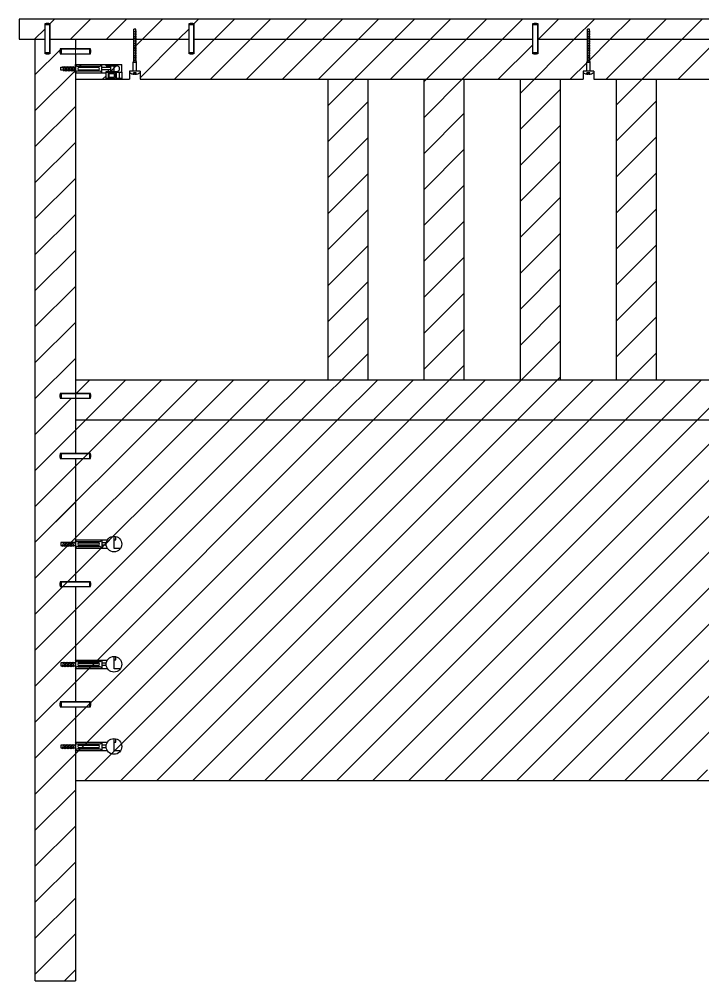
# Model space of a CAD drawing. Header units: millimetres. Extents: x 2629 to 4319, y -221 to 565.
# Drawn here: x 4116.7 to 4202, y 139.6 to 259.6 of the extents above; entities that cross this region are included whole.
import ezdxf

# ---------------------------------------------------------------- set-up
doc = ezdxf.new("R2010")
doc.units = ezdxf.units.MM
doc.linetypes.add('DASHED', pattern=[0.75, 0.5, -0.25])
for name, color, linetype, lineweight in [('A-SECT-MCUT', 8, 'Continuous', 25), ('sezionata', 2, 'Continuous', 18), ('struttura', 7, 'Continuous', 30)]:
    doc.layers.add(name, color=color, linetype=linetype, lineweight=lineweight)
doc.layers.add('giunzioni', color=5, linetype='Continuous')

msp = doc.modelspace()

# ---------------------------------------------------------------- linework, layer by layer
at = {"layer": 'A-SECT-MCUT'}
for p, q in [((4123.68, 253.95), (4127.52, 253.95)), ((4123.68, 252.9), (4127.52, 252.9)), ((4123.68, 194.62), (4127.67, 194.62)), ((4123.68, 193.57), (4127.67, 193.57)), ((4123.68, 179.62), (4127.67, 179.62)), ((4123.68, 178.57), (4127.67, 178.57)), ((4123.68, 169.36), (4127.67, 169.36)), ((4123.68, 168.31), (4127.67, 168.31))]:
    msp.add_line(p, q, dxfattribs=at)
for points in [[(4120.51, 259.06), (4120.51, 255.26), (4119.91, 255.26), (4119.91, 259.06)], [(4138.48, 259.06), (4138.48, 255.26), (4137.88, 255.26), (4137.88, 259.06)], [(4181.38, 259.06), (4181.38, 255.26), (4180.78, 255.26), (4180.78, 259.06)], [(4125.58, 255.89), (4121.78, 255.89), (4121.78, 255.29), (4125.58, 255.29)], [(4125.58, 212.89), (4121.78, 212.89), (4121.78, 212.29), (4125.58, 212.29)], [(4125.58, 205.39), (4121.78, 205.39), (4121.78, 204.79), (4125.58, 204.79)], [(4125.58, 189.39), (4121.78, 189.39), (4121.78, 188.79), (4125.58, 188.79)], [(4125.58, 174.39), (4121.78, 174.39), (4121.78, 173.79), (4125.58, 173.79)]]:
    msp.add_lwpolyline(points, close=True, dxfattribs=at)
for centre in [(4128.5, 194.09), (4128.5, 179.09), (4128.5, 168.83)]:
    msp.add_circle(centre, 0.98, dxfattribs=at)
at = {"layer": 'giunzioni'}
for p, q in [((4119.91, 258.91), (4120.06, 259.06)), ((4120.51, 258.91), (4119.91, 258.91)), ((4119.91, 255.41), (4119.91, 258.91)), ((4120.36, 259.06), (4120.06, 259.06)), ((4120.51, 258.91), (4120.36, 259.06)), ((4120.51, 255.41), (4120.51, 258.91)), ((4130.9, 258.08), (4131.3, 258.1)), ((4130.97, 257.86), (4130.97, 258.36)), ((4131.24, 258.36), (4130.97, 258.36)), ((4131.24, 257.88), (4131.24, 258.36)), ((4137.88, 258.91), (4138.03, 259.06)), ((4138.48, 258.91), (4137.88, 258.91)), ((4137.88, 255.41), (4137.88, 258.91)), ((4138.33, 259.06), (4138.03, 259.06)), ((4138.48, 258.91), (4138.33, 259.06)), ((4138.48, 255.41), (4138.48, 258.91)), ((4180.78, 258.91), (4180.93, 259.06)), ((4181.38, 258.91), (4180.78, 258.91)), ((4180.78, 255.41), (4180.78, 258.91)), ((4181.23, 259.06), (4180.93, 259.06)), ((4181.38, 258.91), (4181.23, 259.06)), ((4181.38, 255.41), (4181.38, 258.91)), ((4187.51, 258.08), (4187.91, 258.1)), ((4187.58, 257.86), (4187.58, 258.36)), ((4187.84, 258.36), (4187.58, 258.36)), ((4187.84, 257.88), (4187.84, 258.36)), ((4130.9, 257.86), (4131.3, 257.88)), ((4130.9, 257.86), (4131.3, 257.88)), ((4130.9, 257.65), (4131.3, 257.67)), ((4130.9, 257.43), (4131.3, 257.45)), ((4130.9, 257.22), (4131.3, 257.24)), ((4130.9, 257), (4131.3, 257.02)), ((4130.9, 256.78), (4131.3, 256.8)), ((4130.97, 256.79), (4130.97, 257.86)), ((4130.97, 254.42), (4130.97, 257.07)), ((4131.24, 256.79), (4131.24, 257.88)), ((4131.24, 254.42), (4131.24, 257.07)), ((4187.51, 257.86), (4187.91, 257.88)), ((4187.51, 257.86), (4187.91, 257.88)), ((4187.51, 257.65), (4187.91, 257.67)), ((4187.51, 257.43), (4187.91, 257.45)), ((4187.51, 257.22), (4187.91, 257.24)), ((4187.51, 257), (4187.91, 257.02)), ((4187.51, 256.78), (4187.91, 256.8)), ((4187.58, 256.79), (4187.58, 257.86)), ((4187.58, 254.42), (4187.58, 257.07)), ((4187.84, 256.79), (4187.84, 257.88)), ((4187.84, 254.42), (4187.84, 257.07)), ((4121.93, 255.89), (4121.78, 255.74)), ((4121.78, 255.44), (4121.78, 255.74)), ((4121.93, 255.89), (4121.93, 255.29)), ((4121.93, 255.89), (4125.43, 255.89)), ((4125.43, 255.89), (4125.58, 255.74)), ((4125.43, 255.89), (4125.43, 255.29)), ((4125.58, 255.74), (4125.58, 255.44)), ((4130.9, 256.57), (4131.3, 256.59)), ((4130.9, 256.35), (4131.3, 256.37)), ((4130.9, 256.14), (4131.3, 256.16)), ((4130.9, 255.92), (4131.3, 255.94)), ((4130.9, 255.71), (4131.3, 255.73)), ((4187.51, 256.57), (4187.91, 256.59)), ((4187.51, 256.35), (4187.91, 256.37)), ((4187.51, 256.14), (4187.91, 256.16)), ((4187.51, 255.92), (4187.91, 255.94)), ((4187.51, 255.71), (4187.91, 255.73)), ((4119.91, 255.41), (4120.06, 255.26)), ((4120.51, 255.41), (4119.91, 255.41)), ((4120.06, 255.26), (4120.36, 255.26)), ((4120.51, 255.41), (4120.36, 255.26)), ((4121.93, 255.29), (4121.78, 255.44)), ((4121.93, 255.29), (4125.43, 255.29)), ((4125.43, 255.29), (4125.58, 255.44)), ((4130.9, 255.49), (4131.3, 255.51)), ((4130.9, 255.49), (4131.3, 255.51)), ((4130.9, 255.28), (4131.3, 255.3)), ((4130.9, 255.06), (4131.3, 255.08)), ((4130.9, 254.85), (4131.3, 254.87)), ((4130.9, 254.63), (4131.3, 254.65)), ((4130.9, 254.42), (4131.3, 254.44)), ((4130.97, 254.42), (4130.9, 254.22)), ((4131.3, 254.22), (4131.24, 254.42)), ((4137.88, 255.41), (4138.03, 255.26)), ((4138.48, 255.41), (4137.88, 255.41)), ((4138.03, 255.26), (4138.33, 255.26)), ((4138.48, 255.41), (4138.33, 255.26)), ((4180.78, 255.41), (4180.93, 255.26)), ((4181.38, 255.41), (4180.78, 255.41)), ((4180.93, 255.26), (4181.23, 255.26)), ((4181.38, 255.41), (4181.23, 255.26)), ((4187.51, 255.49), (4187.91, 255.51)), ((4187.51, 255.49), (4187.91, 255.51)), ((4187.51, 255.28), (4187.91, 255.3)), ((4187.51, 255.06), (4187.91, 255.08)), ((4187.51, 254.85), (4187.91, 254.87)), ((4187.51, 254.63), (4187.91, 254.65)), ((4187.51, 254.42), (4187.91, 254.44)), ((4187.58, 254.42), (4187.51, 254.22)), ((4187.91, 254.22), (4187.84, 254.42)), ((4121.88, 253.25), (4121.88, 253.6)), ((4122.08, 253.72), (4122.26, 253.12)), ((4122.27, 253.72), (4122.45, 253.12)), ((4122.46, 253.72), (4122.63, 253.12)), ((4122.64, 253.72), (4122.82, 253.12)), ((4122.83, 253.72), (4123.01, 253.12)), ((4123.02, 253.72), (4123.19, 253.12)), ((4123.2, 253.72), (4123.38, 253.12)), ((4123.39, 253.72), (4123.57, 253.12)), ((4123.68, 252.9), (4123.68, 253.95)), ((4123.98, 253.72), (4126.68, 253.72)), ((4123.98, 253.72), (4123.98, 253.72)), ((4123.98, 253.42), (4123.98, 253.42)), ((4126.53, 253.65), (4124.13, 253.65)), ((4126.53, 253.57), (4124.13, 253.57)), ((4124.13, 253.27), (4126.53, 253.27)), ((4126.68, 253.72), (4126.68, 253.72)), ((4126.68, 253.42), (4126.68, 253.42)), ((4126.98, 252.9), (4126.98, 253.95)), ((4128.1, 253.57), (4126.98, 253.57)), ((4128.1, 253.27), (4126.98, 253.27)), ((4127.52, 253.77), (4127.52, 253.95)), ((4127.52, 253.95), (4129.48, 253.95)), ((4127.52, 253.77), (4128.85, 253.77)), ((4127.81, 253.57), (4127.81, 253.77)), ((4127.81, 253.07), (4127.81, 253.27)), ((4128.48, 253.77), (4128.1, 253.77)), ((4128.1, 253.07), (4128.1, 253.77)), ((4128.48, 253.77), (4128.48, 253.07)), ((4129.48, 252.97), (4129.48, 253.95)), ((4130.9, 253.12), (4130.9, 254.22)), ((4130.9, 254.22), (4131.3, 254.22)), ((4131.3, 253.12), (4131.3, 254.22)), ((4187.51, 253.12), (4187.51, 254.22)), ((4187.51, 254.22), (4187.91, 254.22)), ((4187.91, 253.12), (4187.91, 254.22)), ((4126.68, 253.12), (4123.98, 253.12)), ((4126.53, 253.2), (4124.13, 253.2)), ((4127.52, 252.09), (4127.52, 253.07)), ((4127.52, 253.07), (4128.85, 253.07)), ((4127.52, 252.97), (4128.7, 252.97)), ((4127.52, 252.22), (4128.7, 252.22)), ((4127.52, 252.09), (4129.48, 252.09)), ((4127.81, 252.22), (4127.81, 252.97)), ((4127.92, 252.82), (4128.56, 252.82)), ((4127.92, 252.37), (4127.92, 252.82)), ((4127.92, 252.37), (4128.56, 252.37)), ((4128.48, 253.07), (4128.1, 253.07)), ((4128.56, 252.37), (4128.56, 252.82)), ((4128.7, 252.97), (4128.7, 252.22)), ((4128.76, 252.97), (4129.48, 252.97)), ((4128.76, 252.97), (4128.76, 252.22)), ((4128.76, 252.22), (4129.48, 252.22)), ((4129.18, 252.22), (4129.18, 252.97)), ((4129.48, 252.97), (4129.48, 252.09)), ((4129.48, 252.09), (4129.48, 252.22)), ((4121.93, 212.89), (4121.78, 212.74)), ((4121.78, 212.44), (4121.78, 212.74)), ((4121.93, 212.29), (4121.78, 212.44)), ((4121.93, 212.89), (4121.93, 212.29)), ((4121.93, 212.89), (4125.43, 212.89)), ((4125.43, 212.89), (4125.58, 212.74)), ((4125.43, 212.89), (4125.43, 212.29)), ((4125.43, 212.29), (4125.58, 212.44)), ((4125.58, 212.74), (4125.58, 212.44)), ((4121.93, 212.29), (4125.43, 212.29)), ((4121.93, 205.39), (4121.78, 205.24)), ((4121.78, 204.94), (4121.78, 205.24)), ((4121.93, 205.39), (4121.93, 204.79)), ((4121.93, 205.39), (4125.43, 205.39)), ((4125.43, 205.39), (4125.58, 205.24)), ((4125.43, 205.39), (4125.43, 204.79)), ((4125.58, 205.24), (4125.58, 204.94)), ((4121.93, 204.79), (4121.78, 204.94)), ((4121.93, 204.79), (4125.43, 204.79)), ((4125.43, 204.79), (4125.58, 204.94)), ((4126.98, 194.62), (4126.98, 193.57)), ((4121.88, 194.27), (4121.88, 193.91)), ((4122.08, 193.79), (4122.26, 194.39)), ((4122.27, 193.79), (4122.45, 194.39)), ((4122.46, 193.79), (4122.63, 194.39)), ((4122.64, 193.79), (4122.82, 194.39)), ((4122.83, 193.79), (4123.01, 194.39)), ((4123.02, 193.79), (4123.19, 194.39)), ((4123.2, 193.79), (4123.38, 194.39)), ((4123.39, 193.79), (4123.57, 194.39)), ((4126.68, 194.39), (4123.98, 194.39)), ((4123.98, 194.09), (4123.98, 194.09)), ((4123.98, 193.79), (4126.68, 193.79)), ((4123.98, 193.79), (4123.98, 193.79)), ((4126.53, 194.32), (4124.13, 194.32)), ((4124.13, 194.24), (4126.53, 194.24)), ((4126.53, 193.94), (4124.13, 193.94)), ((4126.53, 193.87), (4124.13, 193.87)), ((4126.68, 194.09), (4126.68, 194.09)), ((4126.68, 193.79), (4126.68, 193.79)), ((4127.53, 194.24), (4126.98, 194.24)), ((4127.53, 193.94), (4126.98, 193.94)), ((4121.93, 189.39), (4121.78, 189.24)), ((4121.78, 188.94), (4121.78, 189.24)), ((4121.93, 188.79), (4121.78, 188.94)), ((4121.93, 189.39), (4121.93, 188.79)), ((4121.93, 189.39), (4125.43, 189.39)), ((4121.93, 188.79), (4125.43, 188.79)), ((4125.43, 189.39), (4125.58, 189.24)), ((4125.43, 189.39), (4125.43, 188.79)), ((4125.43, 188.79), (4125.58, 188.94)), ((4125.58, 189.24), (4125.58, 188.94)), ((4121.88, 179.27), (4121.88, 178.91)), ((4122.08, 178.79), (4122.26, 179.39)), ((4122.27, 178.79), (4122.45, 179.39)), ((4122.46, 178.79), (4122.63, 179.39)), ((4122.64, 178.79), (4122.82, 179.39)), ((4122.83, 178.79), (4123.01, 179.39)), ((4123.02, 178.79), (4123.19, 179.39)), ((4123.2, 178.79), (4123.38, 179.39)), ((4123.39, 178.79), (4123.57, 179.39)), ((4126.68, 179.39), (4123.98, 179.39)), ((4123.98, 179.09), (4123.98, 179.09)), ((4126.53, 179.32), (4124.13, 179.32)), ((4124.13, 179.24), (4126.53, 179.24)), ((4126.53, 178.94), (4124.13, 178.94)), ((4126.53, 178.87), (4124.13, 178.87)), ((4126.68, 179.09), (4126.68, 179.09)), ((4126.98, 179.62), (4126.98, 178.57)), ((4127.53, 179.24), (4126.98, 179.24)), ((4127.53, 178.94), (4126.98, 178.94)), ((4123.98, 178.79), (4126.68, 178.79)), ((4123.98, 178.79), (4123.98, 178.79)), ((4126.68, 178.79), (4126.68, 178.79)), ((4121.93, 174.39), (4121.78, 174.24)), ((4121.78, 173.94), (4121.78, 174.24)), ((4121.93, 174.39), (4121.93, 173.79)), ((4121.93, 174.39), (4125.43, 174.39)), ((4125.43, 174.39), (4125.58, 174.24)), ((4125.43, 174.39), (4125.43, 173.79)), ((4125.58, 174.24), (4125.58, 173.94)), ((4121.93, 173.79), (4121.78, 173.94)), ((4121.93, 173.79), (4125.43, 173.79)), ((4125.43, 173.79), (4125.58, 173.94)), ((4126.98, 169.36), (4126.98, 168.31)), ((4121.88, 169.01), (4121.88, 168.66)), ((4122.08, 168.53), (4122.26, 169.13)), ((4122.27, 168.53), (4122.45, 169.13)), ((4122.46, 168.53), (4122.63, 169.13)), ((4122.64, 168.53), (4122.82, 169.13)), ((4122.83, 168.53), (4123.01, 169.13)), ((4123.02, 168.53), (4123.19, 169.13)), ((4123.2, 168.53), (4123.38, 169.13)), ((4123.39, 168.53), (4123.57, 169.13)), ((4126.68, 169.13), (4123.98, 169.13)), ((4123.98, 168.83), (4123.98, 168.83)), ((4123.98, 168.53), (4126.68, 168.53)), ((4123.98, 168.53), (4123.98, 168.53)), ((4126.53, 169.06), (4124.13, 169.06)), ((4124.13, 168.98), (4126.53, 168.98)), ((4126.53, 168.68), (4124.13, 168.68)), ((4126.53, 168.61), (4124.13, 168.61)), ((4126.68, 168.83), (4126.68, 168.83)), ((4126.68, 168.53), (4126.68, 168.53)), ((4127.53, 168.98), (4126.98, 168.98)), ((4127.53, 168.68), (4126.98, 168.68))]:
    msp.add_line(p, q, dxfattribs=at)
at = {"layer": 'giunzioni', "linetype": 'Continuous'}
for p, q in [((4130.46, 253.12), (4130.46, 252.92)), ((4131.76, 253.12), (4130.46, 253.12)), ((4131.16, 252.73), (4131.04, 252.73)), ((4131.76, 253.12), (4131.76, 252.92)), ((4187.07, 253.12), (4187.07, 252.92)), ((4188.37, 253.12), (4187.07, 253.12)), ((4187.77, 252.73), (4187.65, 252.73)), ((4188.37, 253.12), (4188.37, 252.92))]:
    msp.add_line(p, q, dxfattribs=at)
at = {"layer": 'giunzioni', "linetype": 'DASHED'}
for p, q in [((4131.28, 252.91), (4130.92, 252.91)), ((4130.92, 252.74), (4130.92, 252.91)), ((4131.01, 252.73), (4131.01, 252.91)), ((4131.19, 252.73), (4131.19, 252.91)), ((4131.28, 252.74), (4131.28, 252.91)), ((4187.89, 252.91), (4187.53, 252.91)), ((4187.53, 252.74), (4187.53, 252.91)), ((4187.62, 252.73), (4187.62, 252.91)), ((4187.8, 252.73), (4187.8, 252.91)), ((4187.89, 252.74), (4187.89, 252.91))]:
    msp.add_line(p, q, dxfattribs=at)
at = {"layer": 'giunzioni'}
for points in [[(4121.88, 253.6), (4123.68, 253.6)], [(4123.68, 253.25), (4121.88, 253.25)], [(4123.68, 194.27), (4121.88, 194.27)], [(4121.88, 193.91), (4123.68, 193.91)], [(4123.68, 179.27), (4121.88, 179.27)], [(4121.88, 178.91), (4123.68, 178.91)], [(4123.68, 169.01), (4121.88, 169.01)], [(4121.88, 168.66), (4123.68, 168.66)]]:
    msp.add_lwpolyline(points, dxfattribs=at)
for centre, radius, start, end in [((4124.03, 254.11), 0.389, 204.283, 261.9772), ((4124.13, 253.42), 0.15, 90, 180), ((4124.13, 253.42), 0.15, 180, 270), ((4124.13, 253.8), 0.15, 210, 270), ((4126.53, 253.8), 0.15, 270, 330), ((4126.53, 253.42), 0.15, 0, 90), ((4126.53, 253.42), 0.15, 270, 0), ((4126.62, 254.11), 0.389, 278.0228, 335.717), ((4128.85, 253.42), 0.35, 270, 90), ((4124.03, 252.74), 0.389, 98.0228, 155.717), ((4124.13, 253.05), 0.15, 90, 150), ((4126.53, 253.05), 0.15, 30, 90), ((4126.62, 252.74), 0.389, 24.283, 81.9772), ((4124.03, 194.78), 0.389, 204.283, 261.9772), ((4126.62, 194.78), 0.389, 278.0228, 335.717), ((4124.03, 193.41), 0.389, 98.0228, 155.717), ((4124.13, 194.09), 0.15, 90, 180), ((4124.13, 194.09), 0.15, 180, 270), ((4124.13, 194.47), 0.15, 210, 270), ((4124.13, 193.72), 0.15, 90, 150), ((4126.53, 194.47), 0.15, 270, 330), ((4126.53, 194.09), 0.15, 0, 90), ((4126.53, 194.09), 0.15, 270, 0), ((4126.53, 193.72), 0.15, 30, 90), ((4126.62, 193.41), 0.389, 24.283, 81.9772), ((4124.03, 179.78), 0.389, 204.283, 261.9772), ((4124.13, 179.09), 0.15, 90, 180), ((4124.13, 179.09), 0.15, 180, 270), ((4124.13, 179.47), 0.15, 210, 270), ((4124.13, 178.72), 0.15, 90, 150), ((4126.53, 179.47), 0.15, 270, 330), ((4126.53, 179.09), 0.15, 0, 90), ((4126.53, 179.09), 0.15, 270, 0), ((4126.53, 178.72), 0.15, 30, 90), ((4126.62, 179.78), 0.389, 278.0228, 335.717), ((4124.03, 178.41), 0.389, 98.0228, 155.717), ((4126.62, 178.41), 0.389, 24.283, 81.9772), ((4124.03, 169.52), 0.389, 204.283, 261.9772), ((4126.62, 169.52), 0.389, 278.0228, 335.717), ((4124.03, 168.15), 0.389, 98.0228, 155.717), ((4124.13, 168.83), 0.15, 90, 180), ((4124.13, 168.83), 0.15, 180, 270), ((4124.13, 169.21), 0.15, 210, 270), ((4124.13, 168.46), 0.15, 90, 150), ((4126.53, 169.21), 0.15, 270, 330), ((4126.53, 168.83), 0.15, 0, 90), ((4126.53, 168.83), 0.15, 270, 0), ((4126.53, 168.46), 0.15, 30, 90), ((4126.62, 168.15), 0.389, 24.283, 81.9772)]:
    msp.add_arc(centre, radius, start, end, dxfattribs=at)
at = {"layer": 'giunzioni', "linetype": 'Continuous'}
for centre, radius, start, end in [((4131.09, 253.83), 1.1, 235.237, 267.7461), ((4131.1, 253.92), 1.19, 272.9028, 303.3985), ((4187.69, 253.83), 1.1, 235.237, 267.7461), ((4187.71, 253.92), 1.19, 272.9028, 303.3985)]:
    msp.add_arc(centre, radius, start, end, dxfattribs=at)
at = {"layer": 'sezionata', "linetype": 'Continuous'}
for p, q in [((4120.51, 259), (4121.1, 259.59)), ((4123.09, 257.09), (4125.59, 259.59)), ((4127.58, 257.09), (4130.08, 259.59)), ((4132.07, 257.09), (4134.57, 259.59)), ((4138.48, 259.01), (4139.06, 259.59)), ((4141.05, 257.09), (4143.55, 259.59)), ((4145.54, 257.09), (4148.04, 259.59)), ((4150.03, 257.09), (4152.53, 259.59)), ((4154.52, 257.09), (4157.02, 259.59)), ((4159.01, 257.09), (4161.51, 259.59)), ((4163.5, 257.09), (4166, 259.59)), ((4167.99, 257.09), (4170.49, 259.59)), ((4172.48, 257.09), (4174.98, 259.59)), ((4176.97, 257.09), (4179.47, 259.59)), ((4181.46, 257.09), (4183.96, 259.59)), ((4185.95, 257.09), (4188.45, 259.59)), ((4190.44, 257.09), (4192.94, 259.59)), ((4194.93, 257.09), (4197.43, 259.59)), ((4199.42, 257.09), (4201.92, 259.59)), ((4118.6, 257.09), (4119.91, 258.4)), ((4136.56, 257.09), (4137.88, 258.41)), ((4131.24, 256.26), (4132.07, 257.09)), ((4131.76, 252.29), (4136.56, 257.09)), ((4136.05, 252.09), (4141.05, 257.09)), ((4140.54, 252.09), (4145.54, 257.09)), ((4145.03, 252.09), (4150.03, 257.09)), ((4149.52, 252.09), (4154.52, 257.09)), ((4154.01, 252.09), (4159.01, 257.09)), ((4155.18, 248.77), (4163.5, 257.09)), ((4162.99, 252.09), (4167.99, 257.09)), ((4167.18, 251.79), (4172.48, 257.09)), ((4171.97, 252.09), (4176.97, 257.09)), ((4179.18, 250.32), (4185.95, 257.09)), ((4181.38, 257.01), (4181.46, 257.09)), ((4187.84, 254.49), (4190.44, 257.09)), ((4189.93, 252.09), (4194.93, 257.09)), ((4194.42, 252.09), (4199.42, 257.09)), ((4198.91, 252.09), (4203.91, 257.09)), ((4118.68, 252.68), (4121.78, 255.78)), ((4130.97, 255.99), (4131.13, 256.15)), ((4176.46, 252.09), (4180.78, 256.41)), ((4187.57, 254.22), (4187.78, 254.43)), ((4124.21, 253.72), (4124.44, 253.95)), ((4128.05, 253.07), (4128.93, 253.95)), ((4185.44, 252.09), (4187.51, 254.16)), ((4191.18, 248.85), (4196.18, 253.85)), ((4118.68, 248.19), (4123.68, 253.19)), ((4127.07, 252.09), (4127.52, 252.54)), ((4127.81, 252.83), (4127.95, 252.97)), ((4167.18, 247.3), (4172.18, 252.3)), ((4179.18, 245.83), (4184.18, 250.83)), ((4118.68, 243.7), (4123.68, 248.7)), ((4155.18, 244.28), (4160.18, 249.28)), ((4191.18, 244.36), (4196.18, 249.36)), ((4167.18, 242.81), (4172.18, 247.81)), ((4179.18, 241.34), (4184.18, 246.34)), ((4191.18, 239.87), (4196.18, 244.87)), ((4118.68, 239.21), (4123.68, 244.21)), ((4155.18, 239.79), (4160.18, 244.79)), ((4167.18, 238.32), (4172.18, 243.32)), ((4179.18, 236.85), (4184.18, 241.85)), ((4155.18, 235.3), (4160.18, 240.3)), ((4191.18, 235.38), (4196.18, 240.38)), ((4118.68, 234.72), (4123.68, 239.72)), ((4167.18, 233.83), (4172.18, 238.83)), ((4179.18, 232.36), (4184.18, 237.36)), ((4118.68, 230.23), (4123.68, 235.23)), ((4155.18, 230.81), (4160.18, 235.81)), ((4191.18, 230.89), (4196.18, 235.89)), ((4167.18, 229.34), (4172.18, 234.34)), ((4179.18, 227.87), (4184.18, 232.87)), ((4118.68, 225.74), (4123.68, 230.74)), ((4155.18, 226.32), (4160.18, 231.32)), ((4191.18, 226.4), (4196.18, 231.4)), ((4167.18, 224.85), (4172.18, 229.85)), ((4179.18, 223.38), (4184.18, 228.38)), ((4155.18, 221.83), (4160.18, 226.83)), ((4191.18, 221.91), (4196.18, 226.91)), ((4118.68, 221.25), (4123.68, 226.25)), ((4167.18, 220.36), (4172.18, 225.36)), ((4179.18, 218.89), (4184.18, 223.89)), ((4155.18, 217.34), (4160.18, 222.34)), ((4191.18, 217.42), (4196.18, 222.42)), ((4118.68, 216.76), (4123.68, 221.76)), ((4167.18, 215.87), (4172.18, 220.87)), ((4179.37, 214.59), (4184.18, 219.4)), ((4118.68, 212.27), (4123.68, 217.27)), ((4151.92, 209.59), (4160.18, 217.85)), ((4192.84, 214.59), (4196.18, 217.93)), ((4165.39, 209.59), (4172.18, 216.38)), ((4183.86, 214.59), (4184.18, 214.91)), ((4124.98, 209.59), (4129.98, 214.59)), ((4129.47, 209.59), (4134.47, 214.59)), ((4133.96, 209.59), (4138.96, 214.59)), ((4138.45, 209.59), (4143.45, 214.59)), ((4142.94, 209.59), (4147.94, 214.59)), ((4147.43, 209.59), (4152.43, 214.59)), ((4156.41, 209.59), (4161.41, 214.59)), ((4160.9, 209.59), (4165.9, 214.59)), ((4169.88, 209.59), (4174.88, 214.59)), ((4174.37, 209.59), (4179.37, 214.59)), ((4178.86, 209.59), (4183.86, 214.59)), ((4183.35, 209.59), (4188.35, 214.59)), ((4187.84, 209.59), (4192.84, 214.59)), ((4192.33, 209.59), (4197.33, 214.59)), ((4196.82, 209.59), (4201.82, 214.59)), ((4201.31, 209.59), (4206.31, 214.59)), ((4118.68, 207.78), (4123.19, 212.29)), ((4118.68, 203.29), (4124.98, 209.59)), ((4118.68, 162.88), (4165.39, 209.59)), ((4118.68, 167.37), (4160.9, 209.59)), ((4118.68, 176.35), (4151.92, 209.59)), ((4118.68, 180.84), (4147.43, 209.59)), ((4118.68, 185.33), (4142.94, 209.59)), ((4118.68, 189.82), (4138.45, 209.59)), ((4118.68, 194.31), (4133.96, 209.59)), ((4118.68, 198.8), (4129.47, 209.59)), ((4123.68, 176.86), (4156.41, 209.59)), ((4124.88, 164.59), (4169.88, 209.59)), ((4129.37, 164.59), (4174.37, 209.59)), ((4133.86, 164.59), (4178.86, 209.59)), ((4138.35, 164.59), (4183.35, 209.59)), ((4142.84, 164.59), (4187.84, 209.59)), ((4147.33, 164.59), (4192.33, 209.59)), ((4151.82, 164.59), (4196.82, 209.59)), ((4156.31, 164.59), (4201.31, 209.59)), ((4160.8, 164.59), (4205.8, 209.59)), ((4165.29, 164.59), (4210.29, 209.59)), ((4169.78, 164.59), (4214.78, 209.59)), ((4174.27, 164.59), (4219.27, 209.59)), ((4178.77, 164.59), (4223.77, 209.59)), ((4183.26, 164.59), (4228.26, 209.59)), ((4187.75, 164.59), (4232.75, 209.59)), ((4192.24, 164.59), (4237.24, 209.59)), ((4196.73, 164.59), (4241.73, 209.59)), ((4118.68, 194.31), (4123.68, 199.31)), ((4127.52, 194.17), (4128.42, 195.07)), ((4126.92, 193.57), (4126.96, 193.61)), ((4126.98, 193.63), (4127.29, 193.94)), ((4125.69, 178.87), (4125.76, 178.94)), ((4126.06, 179.24), (4126.14, 179.32)), ((4126.21, 179.39), (4126.44, 179.62)), ((4125.39, 178.57), (4125.61, 178.79)), ((4118.68, 171.86), (4123.68, 176.86)), ((4125.57, 174.25), (4125.58, 174.27)), ((4124.94, 169.13), (4125.16, 169.36)), ((4124.11, 168.31), (4124.34, 168.53)), ((4124.41, 168.61), (4124.49, 168.68)), ((4124.79, 168.98), (4124.86, 169.06)), ((4128.57, 168.28), (4129.43, 169.14)), ((4124.88, 164.59), (4128.19, 167.9)), ((4201.22, 164.59), (4202.56, 165.93)), ((4118.68, 158.39), (4123.68, 163.39)), ((4118.68, 153.9), (4123.68, 158.9)), ((4118.68, 149.41), (4123.68, 154.41)), ((4118.68, 144.92), (4123.68, 149.92)), ((4118.68, 140.43), (4123.68, 145.43)), ((4122.33, 139.59), (4123.68, 140.94))]:
    msp.add_line(p, q, dxfattribs=at)
at = {"layer": 'sezionata'}
for p, q in [((4123.68, 252.09), (4123.68, 257.09)), ((4181.38, 257.09), (4187.58, 257.09)), ((4187.84, 257.09), (4223.51, 257.09)), ((4123.79, 212.89), (4125.49, 214.59))]:
    msp.add_line(p, q, dxfattribs=at)
at = {"layer": 'struttura'}
for p, q in [((4116.68, 259.59), (4116.68, 257.09)), ((4116.68, 257.09), (4119.91, 257.09)), ((4118.68, 139.59), (4118.68, 257.09)), ((4120.51, 257.09), (4130.97, 257.09)), ((4131.24, 257.09), (4137.88, 257.09)), ((4131.24, 257.09), (4137.88, 257.09)), ((4138.48, 257.09), (4180.78, 257.09)), ((4138.48, 257.09), (4180.78, 257.09)), ((4181.38, 257.09), (4187.58, 257.09)), ((4187.84, 257.09), (4223.51, 257.09)), ((4123.68, 252.09), (4130.46, 252.09)), ((4130.46, 253.12), (4130.46, 252.09)), ((4131.76, 253.12), (4131.76, 252.09)), ((4131.76, 252.09), (4187.07, 252.09)), ((4155.18, 252.09), (4155.18, 214.59)), ((4160.18, 252.09), (4160.18, 214.59)), ((4167.18, 252.09), (4167.18, 214.59)), ((4172.18, 252.09), (4172.18, 214.59)), ((4179.18, 252.09), (4179.18, 214.59)), ((4184.18, 252.09), (4184.18, 214.59)), ((4187.07, 253.12), (4187.07, 252.09)), ((4188.37, 253.12), (4188.37, 252.09)), ((4188.37, 252.09), (4222.99, 252.09)), ((4191.18, 252.09), (4191.18, 214.59)), ((4196.18, 252.09), (4196.18, 214.59)), ((4123.68, 214.59), (4287.68, 214.59)), ((4123.68, 214.59), (4123.68, 209.59)), ((4123.68, 209.59), (4287.68, 209.59)), ((4123.68, 209.59), (4123.68, 205.39)), ((4123.68, 204.79), (4123.68, 189.39)), ((4123.68, 194.62), (4123.68, 193.57)), ((4128.54, 193.54), (4128.54, 195.07)), ((4128.54, 194.64), (4128.74, 194.64)), ((4128.74, 194.64), (4128.74, 195.04)), ((4129.3, 193.53), (4128.54, 193.53)), ((4123.68, 188.79), (4123.68, 174.39)), ((4128.54, 178.54), (4128.54, 180.07)), ((4128.74, 179.64), (4128.74, 180.04)), ((4123.68, 179.62), (4123.68, 178.57)), ((4128.54, 179.64), (4128.74, 179.64)), ((4129.3, 178.53), (4128.54, 178.53)), ((4123.68, 173.79), (4123.68, 164.59)), ((4123.68, 169.36), (4123.68, 168.31)), ((4128.54, 168.28), (4128.54, 169.81)), ((4128.54, 169.38), (4128.74, 169.38)), ((4128.74, 169.38), (4128.74, 169.78)), ((4129.3, 168.28), (4128.54, 168.28)), ((4123.68, 164.59), (4287.68, 164.59)), ((4118.68, 139.59), (4123.68, 139.59))]:
    msp.add_line(p, q, dxfattribs=at)
for points in [[(4294.68, 259.59), (4116.68, 259.59)], [(4123.68, 257.09), (4123.68, 255.89)], [(4123.68, 255.29), (4123.68, 212.89)], [(4123.68, 164.59), (4123.68, 139.59)]]:
    msp.add_lwpolyline(points, dxfattribs=at)

doc.saveas('drawing.dxf')
